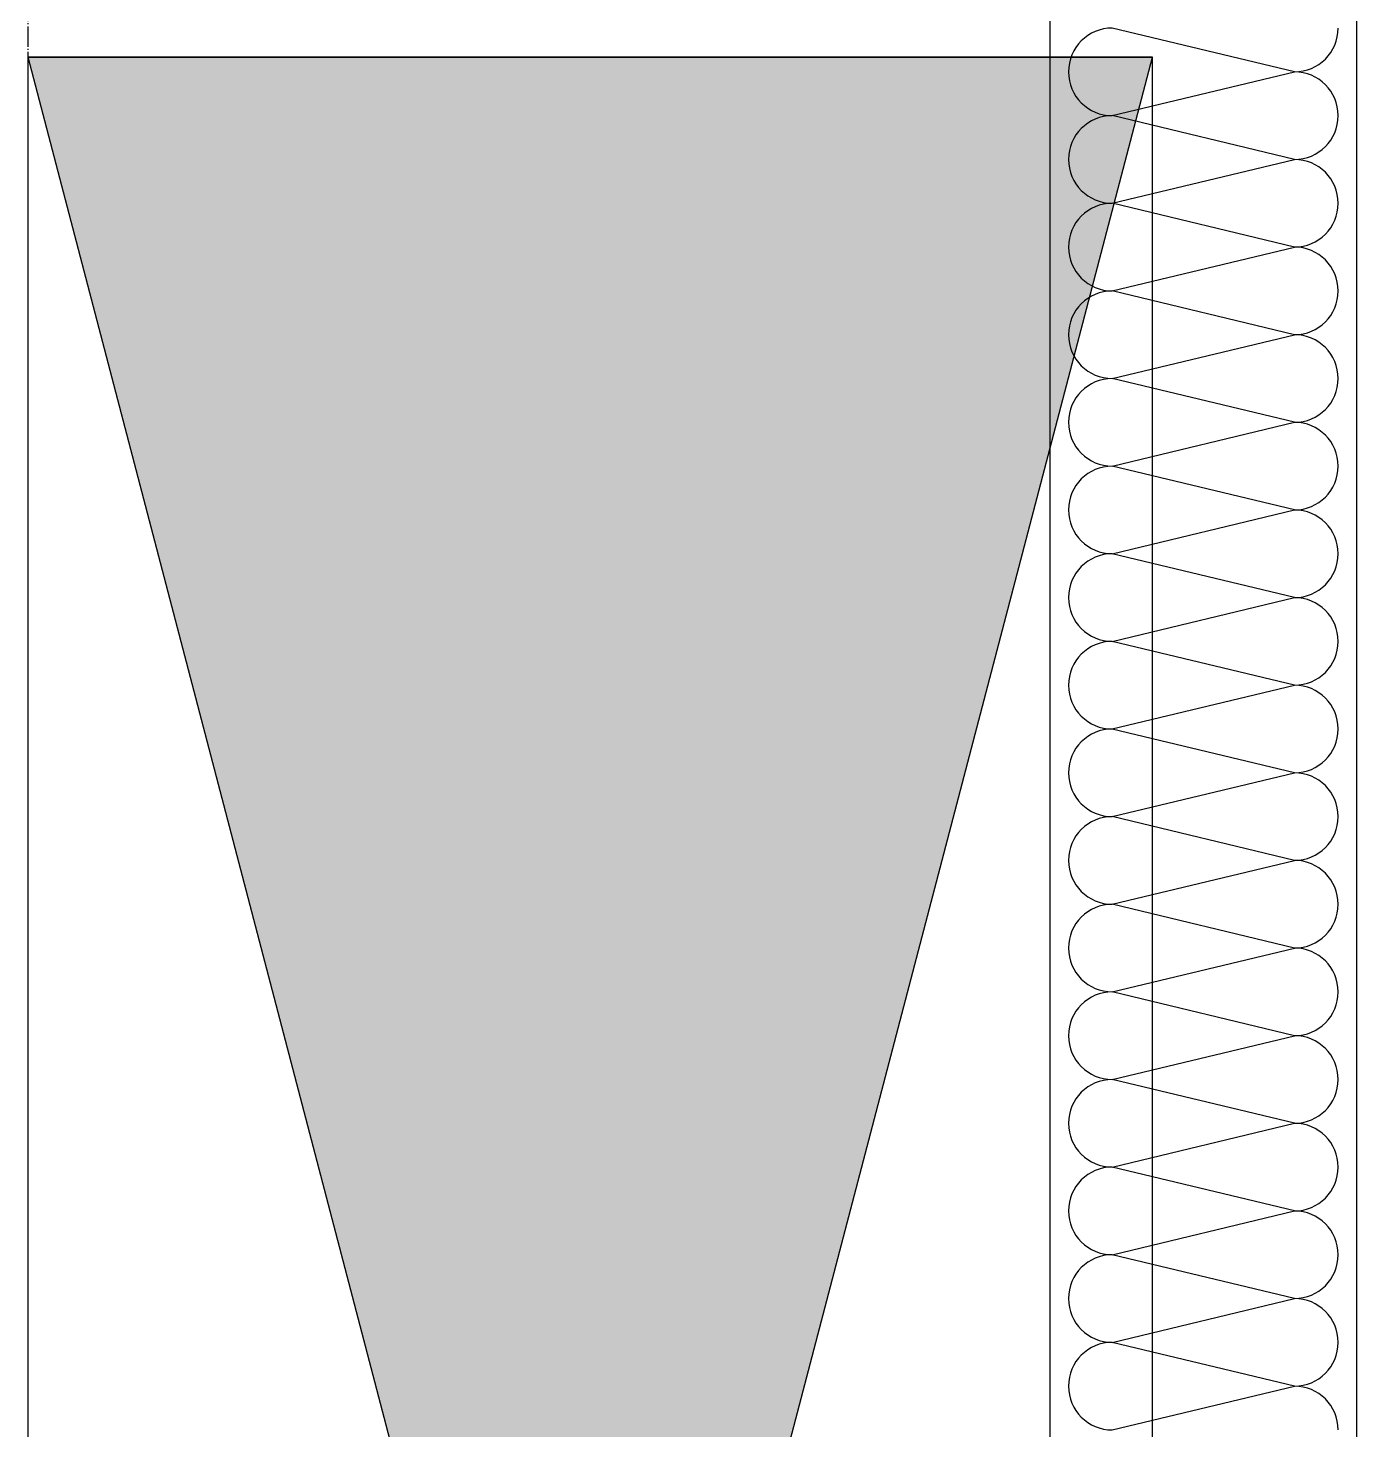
# Model space of a CAD drawing. Header units: millimetres. Extents: x -28014 to 297841, y -81741 to 47579.
# Drawn here: x 233839 to 233969, y -23973.3 to -23836.2 of the extents above; entities that cross this region are included whole.
import ezdxf
from ezdxf.enums import TextEntityAlignment as Align

# ---------------------------------------------------------------- set-up
doc = ezdxf.new("R2010")
doc.units = ezdxf.units.MM
doc.header["$MEASUREMENT"] = 0
doc.linetypes.add('DOTE', pattern=[2.42, 2, -0.2, 0.02, -0.2])
for name, color, linetype in [('A-墙体-面层', 6, 'Continuous'), ('A-注释-填充', 8, 'Continuous'), ('A-电气-洞口', 171, 'Continuous'), ('A-立面-填充1', 8, 'Continuous'), ('A-轴网-轴网', 1, 'DOTE'), ('AR9-墙线', 160, 'Continuous')]:
    doc.layers.add(name, color=color, linetype=linetype)
doc.styles.add('_TEL_DIM', font='', dxfattribs={"width": 0.8, "height": 3.5})
doc.styles.get('_TEL_DIM').set_extended_font_data('SimSun')

# ---------------------------------------------------------------- blocks, each defined once
blk = doc.blocks.new('$LinePat$岩棉板')
at = {"color": 0}
for p, q in [((0, -17), (12, -67)), ((12, -67), (24, -17))]:
    blk.add_line(p, q, dxfattribs=at)
for centre, start, end in [((12, -17), 0, 180), ((0, -67), 270, 0), ((24, -67), 180, 270)]:
    blk.add_arc(centre, 12, start, end, dxfattribs=at)
at = {"layer": 'Defpoints'}
blk.add_point((0, 0.15), dxfattribs=at)
at = {"layer": 'Defpoints', "color": 0}
blk.add_point((24, -84), dxfattribs=at)
blk = doc.blocks.new('$equip_U$00000241(PC214董文军)')
h = blk.add_hatch(color=256)
h.dxf.hatch_style = 1
h.paths.add_polyline_path([(-0.525, 0.275), (-0.525, 0), (0, 0.1375)])
at = {"linetype": 'ByBlock'}
for p, q in [((-0.525, 0), (-0.525, 0.275)), ((0, 0.1375), (-0.525, 0.275)), ((0, 0.1375), (-0.525, 0))]:
    blk.add_line(p, q, dxfattribs=at)
blk.add_line((-0.525, 0.275), (-0.525, 0))
for points in [[(0.525, 0.275), (-0.525, 0.275)], [(0.525, 0), (-0.525, 0)]]:
    blk.add_lwpolyline(points, dxfattribs=at)
blk.add_point((-0.525, 0.1375))
at = {"color": 7, "style": '_TEL_DIM'}
for p in [(0, 0), (0.1, 0)]:
    blk.add_attdef('$TEXT$', text='', height=0.000025, dxfattribs=at).set_placement(p, align=Align.MIDDLE_CENTER)
at = {"color": 7, "style": '_TEL_DIM', "flags": 1}
for tag in ['REMARK', 'A']:
    blk.add_attdef(tag, text='', height=0.000025, dxfattribs=at).set_placement((0, 0), align=Align.MIDDLE_CENTER)
blk = doc.blocks.new('gfthy')
at = {"layer": 'A-电气-洞口', "xscale": 400, "yscale": 400, "zscale": 400, "rotation": 270}
blk.add_blockref('$equip_U$00000241(PC214董文军)', (-2275, 3810), dxfattribs=at)
blk = doc.blocks.new('dfgfthy')
at = {"layer": 'A-轴网-轴网'}
blk.add_line((17741.94, 7751.65), (17741.94, 20676.96), dxfattribs=at)

msp = doc.modelspace()

# ---------------------------------------------------------------- linework, layer by layer
at = {"layer": 'A-墙体-面层', "ltscale": 0.01}
msp.add_lwpolyline([(233939.033, -24659.028), (233939.033, -24659.028), (233969.033, -24659.028), (233969.033, -23759.028), (233939.033, -23759.028)], dxfattribs=at)
at = {"layer": 'AR9-墙线'}
msp.add_line((233939.033, -24009.028), (233939.033, -23759.028), dxfattribs=at)

# ---------------------------------------------------------------- block references
msp.add_blockref('dfgfthy', (216097.097, -35139.657))
at = {"layer": 'A-注释-填充', "xscale": 0.3571428568452381, "yscale": 0.3565137037395431, "zscale": 0.3565137037395431, "rotation": 89.9999999998073}
for p in [(233939.033, -23844.742), (233939.033, -23853.314), (233939.033, -23861.885), (233939.033, -23870.456), (233939.033, -23879.028), (233939.033, -23887.599), (233939.033, -23896.171), (233939.033, -23904.742), (233939.033, -23913.314), (233939.033, -23921.885), (233939.033, -23930.456), (233939.033, -23939.028), (233939.033, -23947.599), (233939.033, -23956.171), (233939.033, -23964.742), (233939.033, -23973.314)]:
    msp.add_blockref('$LinePat$岩棉板', p, dxfattribs=at)
at = {"layer": 'A-立面-填充1'}
msp.add_blockref('gfthy', (236114.033, -27859.028), dxfattribs=at)

doc.saveas('drawing.dxf')
